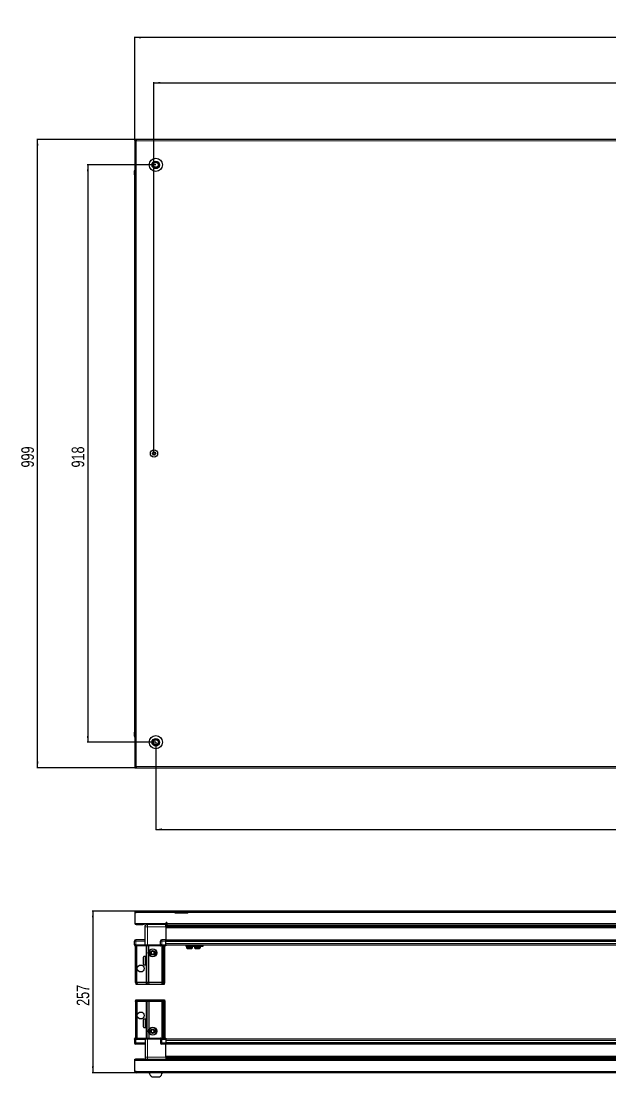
# Model space of a CAD drawing. Header units: millimetres. Extents: x 1132 to 5205, y 456 to 2222.
# Drawn here: x 1132 to 2068, y 456 to 2135 of the extents above; entities that cross this region are included whole.
import ezdxf

# ---------------------------------------------------------------- set-up
doc = ezdxf.new("R2010")
doc.units = ezdxf.units.MM
doc.layers.add('FORMAT', color=7, linetype='Continuous')
doc.styles.add('SLDTEXTSTYLE0', font='TXT', dxfattribs={"width": 0.75})
doc.dimstyles.new('SLDDIMSTYLE0', dxfattribs={"dimtxt": 20, "dimasz": 10, "dimexe": 0, "dimexo": 0.0625, "dimgap": 5, "dimtad": 2, "dimdec": 1, "dimrnd": 1e-09, "dimzin": 12, "dimdsep": 46, "dimtxsty": 'SLDTEXTSTYLE0', "dimsah": 1, "dimcen": 0.09, "dimadec": 0, "dimazin": 3, "dimtfac": 1, "dimtofl": 0, "dimtmove": 0, "dimatfit": 3, "dimfxl": 0, "dimfrac": 2, "dimtolj": 1, "dimtzin": 12, "dimarcsym": 0})

# ---------------------------------------------------------------- blocks, each defined once
blk = doc.blocks.new('_D')
at = {"layer": 'FORMAT'}
for p, q in [((1313, 1946.6), (1157.5, 1946.6)), ((1158.5, 947.6), (1158.5, 1946.6)), ((1313, 947.6), (1157.5, 947.6))]:
    blk.add_line(p, q, dxfattribs=at)
for points in [[(1158.5, 1946.6), (1156.9, 1936.6), (1160, 1936.6)], [(1158.5, 947.6), (1160, 957.6), (1156.9, 957.6)]]:
    blk.add_solid(points, dxfattribs=at)
at = {"layer": 'FORMAT', "insert": (1132.7, 1424.9), "char_height": 20, "attachment_point": 1, "rotation": 90, "style": 'SLDTEXTSTYLE0'}
blk.add_mtext('999', dxfattribs=at)
blk = doc.blocks.new('_D_1')
at = {"layer": 'FORMAT'}
for p, q in [((1313, 1946.6), (1313, 2109.6)), ((2912, 2108.6), (1313, 2108.6)), ((2912, 1946.6), (2912, 2109.6))]:
    blk.add_line(p, q, dxfattribs=at)
for points in [[(1313, 2108.6), (1323, 2107.1), (1323, 2110.1)], [(2912, 2108.6), (2902, 2110.1), (2902, 2107.1)]]:
    blk.add_solid(points, dxfattribs=at)
at = {"layer": 'FORMAT', "insert": (2082.9, 2134.4), "char_height": 20, "attachment_point": 1, "style": 'SLDTEXTSTYLE0'}
blk.add_mtext('1599', dxfattribs=at)
blk = doc.blocks.new('_D_2')
at = {"layer": 'FORMAT'}
for p, q in [((1346.5, 988.1), (1346.5, 848.6)), ((2878.5, 988.1), (2878.5, 848.6)), ((1346.5, 849.6), (2878.5, 849.6))]:
    blk.add_line(p, q, dxfattribs=at)
for points in [[(1346.5, 849.6), (1356.5, 848.1), (1356.5, 851.1)], [(2878.5, 849.6), (2868.5, 851.1), (2868.5, 848.1)]]:
    blk.add_solid(points, dxfattribs=at)
at = {"layer": 'FORMAT', "insert": (2082.9, 875.4), "char_height": 20, "attachment_point": 1, "style": 'SLDTEXTSTYLE0'}
blk.add_mtext('1532', dxfattribs=at)
blk = doc.blocks.new('_D_3')
at = {"layer": 'FORMAT'}
for p, q in [((1343.5, 1447.1), (1343.5, 2037.6)), ((1343.5, 2036.6), (2881.5, 2036.6)), ((2881.5, 1447.1), (2881.5, 2037.6))]:
    blk.add_line(p, q, dxfattribs=at)
for points in [[(1343.5, 2036.6), (1353.5, 2035.1), (1353.5, 2038.1)], [(2881.5, 2036.6), (2871.5, 2038.1), (2871.5, 2035.1)]]:
    blk.add_solid(points, dxfattribs=at)
at = {"layer": 'FORMAT', "insert": (2082.9, 2062.4), "char_height": 20, "attachment_point": 1, "style": 'SLDTEXTSTYLE0'}
blk.add_mtext('1538', dxfattribs=at)
blk = doc.blocks.new('_D_5')
at = {"layer": 'FORMAT'}
for p, q in [((1346.5, 1906.1), (1237.5, 1906.1)), ((1238.5, 1906.1), (1238.5, 988.1)), ((1346.5, 988.1), (1237.5, 988.1))]:
    blk.add_line(p, q, dxfattribs=at)
for points in [[(1238.5, 1906.1), (1236.9, 1896.1), (1240, 1896.1)], [(1238.5, 988.1), (1240, 998.1), (1236.9, 998.1)]]:
    blk.add_solid(points, dxfattribs=at)
at = {"layer": 'FORMAT', "insert": (1212.7, 1424.9), "char_height": 20, "attachment_point": 1, "rotation": 90, "style": 'SLDTEXTSTYLE0'}
blk.add_mtext('918', dxfattribs=at)
blk = doc.blocks.new('_D_10')
at = {"layer": 'FORMAT'}
for p, q in [((2106.7, 719.6), (1245.5, 719.6)), ((1246.5, 719.6), (1246.5, 462.6)), ((1315.1, 462.6), (1245.5, 462.6))]:
    blk.add_line(p, q, dxfattribs=at)
for points in [[(1246.5, 719.6), (1244.9, 709.6), (1248, 709.6)], [(1246.5, 462.6), (1248, 472.6), (1244.9, 472.6)]]:
    blk.add_solid(points, dxfattribs=at)
at = {"layer": 'FORMAT', "insert": (1220.7, 568.9), "char_height": 20, "attachment_point": 1, "rotation": 90, "style": 'SLDTEXTSTYLE0'}
blk.add_mtext('257', dxfattribs=at)

msp = doc.modelspace()

# ---------------------------------------------------------------- linework, layer by layer
at = {"color": 7, "linetype": 'Continuous', "lineweight": 25}
for p, q in [((1315.09, 1946.6), (1312.99, 1946.6)), ((1312.99, 1945.1), (1312.99, 1946.6)), ((1312.99, 1945.1), (1315.09, 1945.1)), ((1312.99, 1945.1), (1312.99, 1944.5)), ((1312.99, 1944.5), (1312.99, 949.7)), ((1312.99, 1944.5), (1315.09, 1944.5)), ((1315.09, 1946.6), (1315.09, 1944.5)), ((2909.89, 1946.6), (1315.09, 1946.6)), ((1312.49, 1896.6), (1312.49, 1890.1)), ((1312.49, 1890.1), (1312.49, 1896.6)), ((1312.49, 1890.1), (1312.49, 1890.1)), ((1312.99, 1890.1), (1312.49, 1890.1)), ((1312.64, 1890.1), (1312.64, 1004.1)), ((1312.49, 997.6), (1312.49, 1004.1)), ((1312.49, 1004.1), (1312.49, 1004.1)), ((1312.49, 1004.1), (1312.49, 1004.1)), ((1312.49, 1004.1), (1312.49, 997.6)), ((1312.99, 1004.1), (1312.49, 1004.1)), ((1312.99, 996.28), (1312.99, 996.28)), ((1315.09, 949.7), (1312.99, 949.7)), ((1312.99, 949.7), (1312.99, 949.1)), ((1315.09, 949.1), (1312.99, 949.1)), ((1312.99, 949.1), (1312.99, 947.6)), ((1312.99, 947.6), (1315.09, 947.6)), ((1315.09, 949.7), (1315.09, 947.6)), ((1315.09, 947.6), (2909.89, 947.6)), ((1313.99, 717.2), (1312.99, 717.2)), ((1312.99, 717.2), (1312.99, 716.3)), ((1312.99, 716.3), (1312.99, 699.8)), ((1313.99, 716.3), (1312.99, 716.3)), ((1313.99, 717.2), (1313.99, 716.3)), ((1314.59, 719.3), (1377.49, 719.3)), ((1337.85, 719.6), (1337.85, 719.3)), ((1337.85, 719.6), (1349.42, 719.6)), ((1349.42, 719.3), (1349.42, 719.6)), ((1377.49, 717.2), (1377.49, 719.3)), ((1377.49, 719.3), (1387.49, 719.3)), ((1387.49, 717.8), (1377.49, 717.8)), ((1377.49, 716.3), (1377.49, 717.2)), ((1397.49, 716.3), (1377.49, 716.3)), ((1387.49, 719.3), (1397.49, 719.3)), ((1397.49, 717.8), (1387.49, 717.8)), ((1397.49, 719.3), (1397.49, 717.2)), ((1397.49, 719.3), (2827.49, 719.3)), ((1397.49, 716.3), (1397.49, 717.2)), ((1312.99, 699.8), (1362.49, 699.8)), ((1315.09, 698.3), (1325.99, 698.3)), ((1327.99, 698.3), (1325.99, 698.3)), ((1327.99, 699.8), (1327.99, 698.3)), ((1329.49, 665.8), (1329.49, 694.8)), ((1333.24, 699.8), (1333.24, 698.3)), ((1362.49, 698.3), (1333.49, 698.3)), ((1359.74, 698.3), (1359.74, 699.8)), ((1362.49, 699.8), (1362.49, 700.65)), ((1362.49, 699.8), (1362.49, 698.3)), ((1362.49, 697.65), (1386.37, 697.65)), ((2862.49, 695.86), (1362.49, 695.86)), ((2862.49, 695.82), (1362.49, 695.82)), ((1362.49, 694.8), (1362.49, 673.8)), ((1364.49, 700.65), (1364.49, 699.9)), ((1364.49, 697.8), (1364.49, 699.9)), ((1364.49, 697.8), (2099.99, 697.8)), ((1380.99, 697.8), (1380.99, 697.65)), ((1381.15, 697.8), (1381.15, 697.65)), ((1381.36, 697.8), (1381.36, 697.65)), ((1381.91, 697.8), (1381.91, 697.65)), ((1382.32, 697.8), (1382.32, 697.65)), ((1383.21, 697.8), (1383.21, 697.65)), ((1383.79, 697.8), (1383.79, 697.65)), ((1384.93, 697.8), (1384.93, 697.65)), ((1385.63, 697.8), (1385.63, 697.65)), ((1386.37, 697.65), (1386.91, 697.65)), ((1386.91, 697.8), (1386.91, 697.65)), ((1386.91, 697.65), (1387.64, 697.65)), ((1386.91, 697.65), (1386.91, 697.65)), ((1387.09, 697.8), (1387.09, 697.65)), ((1387.59, 697.8), (1387.59, 697.65)), ((1387.64, 697.8), (1387.64, 697.65)), ((1387.64, 697.65), (1388.61, 697.65)), ((1387.64, 697.65), (1387.64, 697.65)), ((1388.61, 697.65), (2836.37, 697.65)), ((1388.93, 697.8), (1388.93, 697.65)), ((1388.95, 697.8), (1388.95, 697.65)), ((1389.64, 697.8), (1389.64, 697.65)), ((1390.82, 697.8), (1390.82, 697.65)), ((1391.43, 697.8), (1391.43, 697.65)), ((1392.38, 697.8), (1392.38, 697.65)), ((1392.84, 697.8), (1392.84, 697.65)), ((1393.47, 697.8), (1393.47, 697.65)), ((1393.72, 697.8), (1393.72, 697.65)), ((1393.96, 697.8), (1393.96, 697.65)), ((1393.99, 697.8), (1393.99, 697.65)), ((1312.49, 665.8), (1312.49, 671.8)), ((1329.49, 673.8), (1314.49, 673.8)), ((1353.99, 665.8), (1353.99, 671.8)), ((1362.49, 673.8), (1355.99, 673.8)), ((1362.49, 671.8), (1362.49, 673.8)), ((1362.49, 673.15), (2102.49, 673.15)), ((1362.49, 665.8), (1362.49, 671.8)), ((1312.49, 665.8), (1312.49, 665.46)), ((1312.49, 665.8), (1312.49, 665.8)), ((1312.49, 665.8), (1312.49, 665.46)), ((1314.49, 665.8), (1312.49, 665.8)), ((1312.49, 665.46), (1312.99, 664.6)), ((1312.49, 665.46), (1312.99, 664.6)), ((1312.99, 664.6), (1314.49, 664.6)), ((1313.99, 606.3), (1313.99, 664.6)), ((1314.49, 665.8), (1329.29, 665.8)), ((1329.29, 664.6), (1314.49, 664.6)), ((1316.49, 606.3), (1316.49, 664.6)), ((1329.29, 665.8), (1329.49, 665.8)), ((1329.49, 664.6), (1329.29, 664.6)), ((1329.49, 665.8), (1329.49, 664.6)), ((1329.49, 665.8), (1333.49, 665.8)), ((1333.49, 664.6), (1329.49, 664.6)), ((1331.99, 606.3), (1331.99, 664.6)), ((1333.49, 665.8), (1353.79, 665.8)), ((1353.79, 664.6), (1333.49, 664.6)), ((1335.49, 655.8), (1335.49, 664.6)), ((1353.79, 665.8), (1353.99, 665.8)), ((1353.99, 664.6), (1353.79, 664.6)), ((1353.99, 665.8), (1353.99, 664.6)), ((1355.99, 665.8), (1353.99, 665.8)), ((1353.99, 665.8), (1355.99, 665.8)), ((1353.99, 664.6), (1354.67, 664.6)), ((1362.49, 664.6), (1354.67, 664.6)), ((1355.99, 665.8), (1362.49, 665.8)), ((1355.99, 665.46), (1362.49, 665.46)), ((1356.99, 606.3), (1356.99, 664.6)), ((1357.99, 606.3), (1357.99, 664.6)), ((1359.49, 606.3), (1359.49, 664.6)), ((1360.99, 606.3), (1360.99, 664.6)), ((1362.49, 665.95), (2102.49, 665.95)), ((1362.49, 665.8), (1362.49, 665.46)), ((1362.49, 665.46), (1362.49, 664.6)), ((1394.94, 663.45), (1394.94, 665.95)), ((1397.94, 663.45), (1394.94, 663.45)), ((1395.29, 663.45), (1395.29, 661.54)), ((1397.94, 665.95), (1397.94, 663.45)), ((1418.14, 663.45), (1397.94, 663.45)), ((1404.79, 661.54), (1404.79, 663.45)), ((1407.74, 663.45), (1407.74, 661.54)), ((1407.79, 663.45), (1407.79, 661.54)), ((1417.29, 661.54), (1417.29, 663.45)), ((1418.14, 663.45), (1418.14, 665.95)), ((1421.14, 663.45), (1418.14, 663.45)), ((1421.14, 665.95), (1421.14, 663.45)), ((1326.79, 635.1), (1326.79, 646.5)), ((1330.49, 647.3), (1327.59, 647.3)), ((1329.99, 647.2), (1330.49, 647.2)), ((1329.99, 647.2), (1329.99, 647.04)), ((1329.99, 647.04), (1330.49, 647.04)), ((1329.99, 646.55), (1330.49, 646.55)), ((1329.99, 646.55), (1329.99, 646.17)), ((1329.99, 646.17), (1330.49, 646.17)), ((1329.99, 645.33), (1330.49, 645.33)), ((1329.99, 645.33), (1329.99, 644.78)), ((1329.99, 644.78), (1330.49, 644.78)), ((1329.99, 643.67), (1330.49, 643.67)), ((1329.99, 643.67), (1329.99, 642.99)), ((1329.99, 642.99), (1330.49, 642.99)), ((1329.99, 641.73), (1330.49, 641.73)), ((1329.99, 641.73), (1329.99, 641)), ((1329.99, 641.43), (1330.49, 641.43)), ((1329.99, 641), (1330.49, 641)), ((1329.99, 639.7), (1330.49, 639.7)), ((1329.99, 639.7), (1329.99, 638.98)), ((1329.99, 639.57), (1330.49, 639.57)), ((1329.99, 638.98), (1330.49, 638.98)), ((1330.49, 647.2), (1330.49, 647.3)), ((1330.49, 647.04), (1330.49, 647.2)), ((1330.49, 646.55), (1330.49, 647.04)), ((1330.49, 646.17), (1330.49, 646.55)), ((1330.49, 645.33), (1330.49, 646.17)), ((1330.49, 644.78), (1330.49, 645.33)), ((1330.59, 645.2), (1330.49, 645.2)), ((1330.49, 643.67), (1330.49, 644.78)), ((1330.49, 642.99), (1330.49, 643.67)), ((1330.49, 641.73), (1330.49, 642.99)), ((1330.49, 641.43), (1330.49, 641.73)), ((1330.49, 639.7), (1330.49, 641)), ((1330.49, 638.98), (1330.49, 639.57)), ((1330.49, 637.77), (1330.49, 638.98)), ((1330.59, 643.69), (1330.59, 645.2)), ((1330.59, 636.4), (1330.59, 643.69)), ((1331.47, 644.11), (1330.99, 644.8)), ((1330.99, 636.8), (1330.99, 644.8)), ((1331.96, 644.8), (1331.47, 644.11)), ((1331.47, 637.49), (1331.47, 644.11)), ((1331.99, 644.8), (1331.96, 644.8)), ((1331.96, 636.8), (1331.96, 644.8)), ((1335.49, 606.3), (1335.49, 650.8)), ((1327.59, 634.3), (1330.49, 634.3)), ((1329.99, 637.77), (1330.49, 637.77)), ((1329.99, 637.77), (1329.99, 637.14)), ((1329.99, 637.14), (1330.49, 637.14)), ((1329.99, 636.14), (1330.49, 636.14)), ((1329.99, 636.14), (1329.99, 635.66)), ((1329.99, 635.66), (1330.49, 635.66)), ((1329.99, 634.97), (1330.49, 634.97)), ((1329.99, 634.97), (1329.99, 634.68)), ((1329.99, 634.68), (1330.49, 634.68)), ((1329.99, 634.37), (1330.49, 634.37)), ((1329.99, 634.37), (1329.99, 634.3)), ((1329.99, 634.3), (1330.49, 634.3)), ((1330.49, 637.14), (1330.49, 637.77)), ((1330.49, 636.14), (1330.49, 637.14)), ((1330.49, 636.4), (1330.59, 636.4)), ((1330.49, 635.66), (1330.49, 636.14)), ((1330.49, 634.97), (1330.49, 635.66)), ((1330.49, 634.68), (1330.49, 634.97)), ((1330.49, 634.37), (1330.49, 634.68)), ((1330.49, 634.3), (1330.49, 634.37)), ((1330.49, 634.3), (1330.49, 634.3)), ((1330.99, 636.8), (1331.47, 637.49)), ((1331.47, 637.49), (1331.96, 636.8)), ((1331.96, 636.8), (1331.99, 636.8)), ((1313.99, 606.3), (1314.79, 603.3)), ((1316.49, 606.3), (1313.99, 606.3)), ((1330.99, 606.3), (1316.49, 606.3)), ((1316.49, 606.3), (1316.64, 603.3)), ((1331.99, 606.3), (1330.99, 606.3)), ((1335.49, 606.3), (1331.99, 606.3)), ((1331.99, 606.3), (1332.79, 603.3)), ((1355.99, 606.3), (1335.49, 606.3)), ((1335.82, 603.3), (1335.49, 606.3)), ((1356.99, 606.3), (1355.99, 606.3)), ((1357.99, 606.3), (1356.99, 606.3)), ((1357.79, 603.3), (1356.99, 606.3)), ((1359.49, 606.3), (1357.99, 606.3)), ((1358.53, 603.3), (1357.99, 606.3)), ((1359.03, 603.3), (1359.49, 606.3)), ((1360.99, 606.3), (1359.49, 606.3)), ((1360.18, 603.3), (1360.99, 606.3)), ((1314.79, 603.3), (1316.64, 603.3)), ((1316.64, 603.3), (1330.99, 603.3)), ((1330.99, 603.3), (1332.79, 603.3)), ((1332.79, 603.3), (1335.82, 603.3)), ((1335.82, 603.3), (1355.99, 603.3)), ((1355.99, 603.3), (1357.79, 603.3)), ((1357.79, 603.3), (1358.53, 603.3)), ((1358.53, 603.3), (1359.03, 603.3)), ((1359.03, 603.3), (1360.18, 603.3)), ((1313.99, 575.6), (1314.79, 578.6)), ((1316.49, 575.6), (1313.99, 575.6)), ((1313.99, 575.6), (1313.99, 517.3)), ((1314.79, 578.6), (1316.64, 578.6)), ((1316.49, 575.6), (1316.64, 578.6)), ((1330.99, 575.6), (1316.49, 575.6)), ((1316.49, 575.6), (1316.49, 517.3)), ((1316.64, 578.6), (1330.99, 578.6)), ((1330.99, 578.6), (1332.79, 578.6)), ((1331.99, 575.6), (1330.99, 575.6)), ((1331.99, 575.6), (1332.79, 578.6)), ((1331.99, 575.6), (1331.99, 517.3)), ((1335.49, 575.6), (1331.99, 575.6)), ((1332.79, 578.6), (1335.82, 578.6)), ((1335.82, 578.6), (1335.49, 575.6)), ((1355.99, 575.6), (1335.49, 575.6)), ((1335.49, 575.6), (1335.49, 531.1)), ((1335.82, 578.6), (1355.99, 578.6)), ((1355.99, 578.6), (1357.79, 578.6)), ((1356.99, 575.6), (1355.99, 575.6)), ((1357.79, 578.6), (1356.99, 575.6)), ((1357.99, 575.6), (1356.99, 575.6)), ((1356.99, 575.6), (1356.99, 517.3)), ((1357.79, 578.6), (1358.53, 578.6)), ((1358.53, 578.6), (1357.99, 575.6)), ((1359.49, 575.6), (1357.99, 575.6)), ((1357.99, 575.6), (1357.99, 517.3)), ((1358.53, 578.6), (1359.03, 578.6)), ((1359.03, 578.6), (1359.49, 575.6)), ((1359.03, 578.6), (1360.18, 578.6)), ((1359.49, 575.6), (1359.49, 517.3)), ((1360.99, 575.6), (1359.49, 575.6)), ((1360.18, 578.6), (1360.99, 575.6)), ((1360.99, 575.6), (1360.99, 517.3)), ((1326.79, 535.4), (1326.79, 546.8)), ((1329.99, 547.6), (1327.59, 547.6)), ((1329.99, 547.6), (1329.99, 547.59)), ((1329.99, 547.59), (1330.49, 547.59)), ((1329.99, 547.4), (1330.49, 547.4)), ((1329.99, 547.4), (1329.99, 547.19)), ((1329.99, 547.19), (1330.49, 547.19)), ((1329.99, 546.61), (1330.49, 546.61)), ((1329.99, 546.61), (1329.99, 546.18)), ((1329.99, 546.18), (1330.49, 546.18)), ((1329.99, 545.28), (1330.49, 545.28)), ((1329.99, 545.28), (1329.99, 544.68)), ((1329.99, 544.68), (1330.49, 544.68)), ((1329.99, 543.53), (1330.49, 543.53)), ((1329.99, 543.53), (1329.99, 542.83)), ((1329.99, 542.83), (1330.49, 542.83)), ((1329.99, 541.55), (1330.49, 541.55)), ((1329.99, 541.55), (1329.99, 540.81)), ((1329.99, 541.4), (1330.49, 541.4)), ((1329.99, 540.9), (1330.49, 540.9)), ((1329.99, 540.81), (1330.49, 540.81)), ((1329.99, 539.53), (1330.49, 539.53)), ((1329.99, 539.53), (1329.99, 538.82)), ((1329.99, 538.82), (1330.49, 538.82)), ((1329.99, 537.65), (1330.49, 537.65)), ((1329.99, 537.65), (1329.99, 537.05)), ((1330.49, 547.4), (1330.49, 547.59)), ((1330.49, 547.19), (1330.49, 547.4)), ((1330.49, 546.61), (1330.49, 547.19)), ((1330.49, 546.18), (1330.49, 546.61)), ((1330.49, 545.28), (1330.49, 546.18)), ((1330.59, 545.5), (1330.49, 545.5)), ((1330.49, 544.68), (1330.49, 545.28)), ((1330.49, 543.53), (1330.49, 544.68)), ((1330.49, 542.83), (1330.49, 543.53)), ((1330.49, 541.55), (1330.49, 542.83)), ((1330.49, 541.4), (1330.49, 541.55)), ((1330.49, 540.81), (1330.49, 540.9)), ((1330.49, 539.53), (1330.49, 540.81)), ((1330.49, 538.82), (1330.49, 539.53)), ((1330.49, 537.65), (1330.49, 538.82)), ((1330.49, 537.05), (1330.49, 537.65)), ((1330.59, 536.7), (1330.59, 545.5)), ((1331.47, 544.41), (1330.99, 545.1)), ((1330.99, 537.1), (1330.99, 545.1)), ((1330.99, 537.1), (1331.47, 537.79)), ((1331.96, 545.1), (1331.47, 544.41)), ((1331.47, 537.79), (1331.47, 544.41)), ((1331.47, 537.79), (1331.96, 537.1)), ((1331.99, 545.1), (1331.96, 545.1)), ((1331.96, 537.1), (1331.96, 545.1)), ((1327.59, 534.6), (1329.99, 534.6)), ((1329.99, 537.05), (1330.49, 537.05)), ((1329.99, 536.12), (1330.49, 536.12)), ((1329.99, 536.12), (1329.99, 535.68)), ((1329.99, 535.68), (1330.49, 535.68)), ((1329.99, 535.07), (1330.49, 535.07)), ((1329.99, 535.07), (1329.99, 534.83)), ((1329.99, 534.83), (1330.49, 534.83)), ((1329.99, 534.61), (1330.49, 534.61)), ((1329.99, 534.61), (1329.99, 534.6)), ((1329.99, 534.6), (1330.49, 534.6)), ((1330.49, 536.12), (1330.49, 537.05)), ((1330.49, 536.7), (1330.59, 536.7)), ((1330.49, 535.68), (1330.49, 536.12)), ((1330.49, 535.07), (1330.49, 535.68)), ((1330.49, 534.83), (1330.49, 535.07)), ((1330.49, 534.61), (1330.49, 534.83)), ((1330.49, 534.6), (1330.49, 534.61)), ((1331.96, 537.1), (1331.99, 537.1)), ((1335.49, 526.1), (1335.49, 517.3)), ((1312.99, 517.3), (1312.49, 516.43)), ((1312.49, 516.1), (1312.49, 516.43)), ((1312.49, 516.1), (1314.49, 516.1)), ((1312.49, 516.1), (1312.49, 510.1)), ((1314.49, 517.3), (1312.99, 517.3)), ((1314.49, 517.3), (1329.29, 517.3)), ((1329.29, 516.1), (1314.49, 516.1)), ((1314.49, 516.1), (1329.29, 516.1)), ((1329.49, 508.1), (1314.49, 508.1)), ((1329.29, 517.3), (1329.49, 517.3)), ((1329.49, 516.1), (1329.29, 516.1)), ((1329.49, 516.1), (1329.49, 517.3)), ((1329.49, 517.3), (1333.49, 517.3)), ((1333.49, 516.1), (1329.49, 516.1)), ((1329.49, 516.1), (1329.49, 487.1)), ((1333.49, 517.3), (1353.79, 517.3)), ((1353.79, 516.1), (1333.49, 516.1)), ((1353.79, 517.3), (1353.99, 517.3)), ((1353.99, 516.1), (1353.79, 516.1)), ((1353.99, 516.1), (1353.99, 517.3)), ((1354.67, 517.3), (1353.99, 517.3)), ((1353.99, 516.1), (1355.99, 516.1)), ((1353.99, 516.1), (1353.99, 510.1)), ((1354.67, 517.3), (1362.49, 517.3)), ((1362.49, 516.43), (1355.99, 516.43)), ((1362.49, 516.1), (1355.99, 516.1)), ((1355.99, 516.1), (1362.49, 516.1)), ((1362.49, 508.1), (1355.99, 508.1)), ((1362.49, 517.3), (1362.49, 516.43)), ((1362.49, 516.43), (1362.49, 516.43)), ((1362.49, 516.1), (1362.49, 516.43)), ((1362.49, 516.1), (1362.49, 516.1)), ((1362.49, 516.1), (1362.49, 510.1)), ((2102.49, 515.95), (1362.49, 515.95)), ((1362.49, 510.1), (1362.49, 508.1)), ((2102.49, 508.75), (1362.49, 508.75)), ((1362.49, 487.1), (1362.49, 508.1)), ((1312.99, 484.1), (2911.99, 484.1)), ((1312.99, 482), (1312.99, 484.1)), ((1312.99, 464.7), (1312.99, 482)), ((1327.99, 484.2), (1315.09, 484.2)), ((1327.99, 484.2), (1327.99, 484.1)), ((1362.49, 486.08), (2862.49, 486.08)), ((1362.49, 486.04), (2862.49, 486.04)), ((1386.37, 484.25), (1362.49, 484.25)), ((1380.99, 484.1), (1380.99, 484.25)), ((1381.03, 484.1), (1381.03, 484.25)), ((1381.3, 484.1), (1381.3, 484.25)), ((1381.56, 484.1), (1381.56, 484.25)), ((1382.21, 484.1), (1382.21, 484.25)), ((1382.67, 484.1), (1382.67, 484.25)), ((1383.64, 484.1), (1383.64, 484.25)), ((1384.26, 484.1), (1384.26, 484.25)), ((1385.45, 484.1), (1385.45, 484.25)), ((1386.11, 484.1), (1386.11, 484.25)), ((1386.16, 484.1), (1386.16, 484.25)), ((1387.45, 484.25), (1386.37, 484.25)), ((1388.19, 484.25), (1387.45, 484.25)), ((1387.45, 484.1), (1387.45, 484.25)), ((1387.45, 484.25), (1387.45, 484.25)), ((1387.47, 484.1), (1387.47, 484.25)), ((1387.96, 484.1), (1387.96, 484.25)), ((1388.19, 484.1), (1388.19, 484.25)), ((1388.61, 484.25), (1388.19, 484.25)), ((1388.19, 484.25), (1388.19, 484.25)), ((2836.37, 484.25), (1388.61, 484.25)), ((1389.46, 484.1), (1389.46, 484.25)), ((1390.15, 484.1), (1390.15, 484.25)), ((1391.28, 484.1), (1391.28, 484.25)), ((1391.86, 484.1), (1391.86, 484.25)), ((1392.73, 484.1), (1392.73, 484.25)), ((1393.13, 484.1), (1393.13, 484.25)), ((1393.66, 484.1), (1393.66, 484.25)), ((1393.85, 484.1), (1393.85, 484.25)), ((1393.99, 484.1), (1393.99, 484.25)), ((1315.09, 464.7), (1312.99, 464.7)), ((1315.09, 464.7), (1315.09, 462.6)), ((2909.89, 462.6), (1315.09, 462.6)), ((1340.49, 456), (1352.49, 456))]:
    msp.add_line(p, q, dxfattribs=at)
at = {"color": 8, "linetype": 'Continuous', "lineweight": 18}
for p, q in [((2909.89, 1944.5), (1315.09, 1944.5)), ((1315.09, 1944.5), (1315.09, 949.7)), ((1312.99, 1896.6), (1312.49, 1896.6)), ((1312.99, 997.6), (1312.49, 997.6)), ((1315.09, 949.7), (2909.89, 949.7)), ((1377.49, 717.2), (1313.99, 717.2)), ((1387.49, 717.8), (1387.49, 719.3)), ((2827.49, 717.2), (1397.49, 717.2)), ((1315.09, 699.8), (1315.09, 698.3)), ((1325.99, 698.3), (1325.99, 699.8)), ((1333.49, 694.8), (1362.49, 694.8)), ((1333.49, 665.8), (1333.49, 694.8)), ((1362.49, 698.3), (1364.49, 698.3)), ((2862.49, 697.06), (1362.49, 697.06)), ((1362.49, 694.61), (2862.49, 694.61)), ((2862.49, 693.2), (1362.49, 693.2)), ((1364.49, 699.9), (2099.99, 699.9)), ((1312.49, 671.8), (1314.49, 671.8)), ((1314.49, 673.8), (1314.49, 671.8)), ((1314.49, 671.8), (1329.49, 671.8)), ((1314.49, 665.8), (1314.49, 671.8)), ((1353.99, 671.8), (1355.99, 671.8)), ((1355.99, 671.8), (1355.99, 673.8)), ((1355.99, 665.8), (1355.99, 671.8)), ((1355.99, 671.8), (1362.49, 671.8)), ((1362.49, 673.8), (2102.49, 673.8)), ((1314.49, 665.8), (1314.49, 664.6)), ((1329.29, 664.6), (1329.29, 665.8)), ((1330.99, 644.8), (1330.99, 664.6)), ((1333.49, 665.8), (1333.49, 664.6)), ((1353.79, 664.6), (1353.79, 665.8)), ((1355.99, 665.8), (1355.99, 665.46)), ((1355.99, 606.3), (1355.99, 664.6)), ((1362.49, 671.15), (2102.49, 671.15)), ((1362.49, 667.95), (2102.49, 667.95)), ((1404.79, 661.54), (1395.29, 661.54)), ((1404.59, 661.17), (1395.48, 661.17)), ((1407.79, 661.54), (1407.74, 661.54)), ((1417.29, 661.54), (1407.79, 661.54)), ((1407.98, 661.17), (1407.93, 661.17)), ((1417.09, 661.17), (1407.98, 661.17)), ((1327.59, 634.3), (1327.59, 647.3)), ((1330.99, 606.3), (1330.99, 636.8)), ((1330.99, 606.3), (1330.99, 603.3)), ((1355.99, 603.3), (1355.99, 606.3)), ((1330.99, 575.6), (1330.99, 578.6)), ((1330.99, 575.6), (1330.99, 545.1)), ((1355.99, 578.6), (1355.99, 575.6)), ((1355.99, 575.6), (1355.99, 517.3)), ((1327.59, 534.6), (1327.59, 547.6)), ((1330.99, 537.1), (1330.99, 517.3)), ((1312.49, 510.1), (1314.49, 510.1)), ((1314.49, 516.1), (1314.49, 517.3)), ((1314.49, 516.1), (1314.49, 510.1)), ((1314.49, 510.1), (1329.49, 510.1)), ((1314.49, 508.1), (1314.49, 510.1)), ((1329.29, 516.1), (1329.29, 517.3)), ((1333.49, 516.1), (1333.49, 517.3)), ((1333.49, 516.1), (1333.49, 487.1)), ((1353.79, 516.1), (1353.79, 517.3)), ((1353.99, 510.1), (1355.99, 510.1)), ((1355.99, 516.1), (1355.99, 516.43)), ((1355.99, 516.1), (1355.99, 510.1)), ((1355.99, 510.1), (1362.49, 510.1)), ((1355.99, 510.1), (1355.99, 508.1)), ((1362.49, 516.1), (1362.49, 516.43)), ((2102.49, 513.95), (1362.49, 513.95)), ((2102.49, 510.75), (1362.49, 510.75)), ((2102.49, 508.1), (1362.49, 508.1)), ((1333.49, 487.1), (1362.49, 487.1)), ((1362.49, 488.7), (2862.49, 488.7)), ((2862.49, 487.28), (1362.49, 487.28)), ((2911.99, 482), (1312.99, 482)), ((1315.09, 484.1), (1315.09, 484.2)), ((1362.49, 484.83), (2862.49, 484.83)), ((2909.89, 464.7), (1315.09, 464.7))]:
    msp.add_line(p, q, dxfattribs=at)
at = {"color": 7, "linetype": 'Continuous', "lineweight": 25, "flags": 128}
msp.add_lwpolyline([(1315.09, 484.2), (1314.68, 484.16), (1314.45, 484.1)], dxfattribs=at)
at = {"color": 7, "linetype": 'Continuous', "lineweight": 25}
for centre, radius in [((1346.49, 1906.1), 10.5), ((1346.49, 1906.1), 6), ((1346.49, 1906.1), 3.9), ((1343.64, 1447.1), 5.79), ((1343.64, 1447.1), 1.85), ((1346.49, 988.1), 10.5), ((1346.49, 988.1), 6), ((1346.49, 988.1), 3.9), ((1341.49, 653.3), 6.5), ((1341.49, 653.3), 3.46), ((1322.49, 628.3), 5.5), ((1322.49, 553.6), 5.5), ((1341.49, 528.6), 6.5), ((1341.49, 528.6), 3.46)]:
    msp.add_circle(centre, radius, dxfattribs=at)
at = {"color": 8, "linetype": 'Continuous', "lineweight": 18}
for centre in [(1341.49, 653.3), (1341.49, 528.6)]:
    msp.add_circle(centre, 5.7, dxfattribs=at)
at = {"color": 7, "linetype": 'Continuous', "lineweight": 25}
for centre, radius, start, end in [((1314.49, 1896.6), 2, 138.57492, 180), ((1314.49, 1896.6), 2, 138.59038, 180), ((1346.49, 1906.1), 4.62, 120, 180), ((1346.49, 1906.1), 4.62, 180, 240), ((1346.49, 1906.1), 4.62, 60, 120), ((1346.49, 1906.1), 4.62, 240, 300), ((1346.49, 1906.1), 4.62, 0, 60), ((1346.49, 1906.1), 4.62, 300, 0), ((1314.49, 997.6), 2, 180, 199.56674), ((1314.49, 997.6), 2, 180, 221.40962), ((1314.49, 997.6), 2, 213.78451, 221.40962), ((1346.49, 988.1), 4.62, 120, 180), ((1346.49, 988.1), 4.62, 60, 120), ((1346.49, 988.1), 4.62, 0, 60), ((1346.49, 988.1), 4.62, 180, 240), ((1346.49, 988.1), 4.62, 240, 300), ((1346.49, 988.1), 4.62, 300, 0), ((1315.09, 700.4), 2.1, 196.60155, 270), ((1363.49, 700.65), 1, 0, 180), ((1314.49, 671.8), 2, 90, 180), ((1355.99, 671.8), 2, 90, 180), ((1341.49, 653.3), 2.5, 134.92207, 194.92207), ((1341.49, 653.3), 2.5, 74.92207, 134.92207), ((1341.49, 653.3), 2.5, 14.92207, 74.92207), ((1395.74, 661.54), 0.45, 180, 235.28209), ((1400.04, 667.75), 8, 235.28209, 258.9392), ((1400.04, 667.75), 8, 281.00757, 304.71791), ((1404.34, 661.54), 0.45, 304.71791, 0), ((1408.19, 661.54), 0.45, 180, 235.28209), ((1408.24, 661.54), 0.45, 180, 235.28209), ((1412.49, 667.75), 8, 235.28209, 256.54113), ((1412.54, 667.75), 8, 235.28209, 259.06255), ((1412.54, 667.75), 8, 280.87532, 304.71791), ((1416.84, 661.54), 0.45, 304.71791, 0), ((1327.59, 646.5), 0.8, 90, 180), ((1330.99, 645.2), 0.4, 180, 270), ((1341.49, 653.3), 2.5, 194.92207, 254.92207), ((1341.49, 653.3), 2.5, 254.92207, 314.92207), ((1341.49, 653.3), 2.5, 314.92207, 14.92207), ((1327.59, 635.1), 0.8, 180, 270), ((1330.99, 636.4), 0.4, 90, 180), ((1327.59, 546.8), 0.8, 90, 180), ((1330.99, 545.5), 0.4, 180, 270), ((1327.59, 535.4), 0.8, 180, 270), ((1330.99, 536.7), 0.4, 90, 180), ((1341.49, 528.6), 2.5, 147.37605, 207.37605), ((1341.49, 528.6), 2.5, 207.37605, 267.37605), ((1341.49, 528.6), 2.5, 87.37605, 147.37605), ((1341.49, 528.6), 2.5, 267.37605, 327.37605), ((1341.49, 528.6), 2.5, 27.37605, 87.37605), ((1341.49, 528.6), 2.5, 327.37605, 27.37605), ((1314.49, 510.1), 2, 180, 270), ((1355.99, 510.1), 2, 180, 270), ((1315.09, 464.7), 2.1, 180, 270), ((1315.09, 464.7), 0.6, 180, 270), ((1347.51, 465.62), 11.91, 194.70035, 233.8734), ((1345.46, 465.62), 11.91, 306.1266, 345.29965)]:
    msp.add_arc(centre, radius, start, end, dxfattribs=at)
for centre, start_param, end_param in [((1355.99, 662), 0, 0.7227342), ((1355.99, 519.9), 2.4188584, 3.1415927)]:
    msp.add_ellipse(centre, major_axis=(0, 3.46), ratio=0.5773503, start_param=start_param, end_param=end_param, dxfattribs=at)
for points, knots in [([(1341.87, 1906.1), (1342.2, 1906.68), (1342.77, 1907.66), (1343.59, 1909.08), (1344, 1909.79), (1344.18, 1910.1)], [0, 0, 0, 0, 0.4391308, 0.7513783, 1, 1, 1, 1]), ([(1344.18, 1902.1), (1343.85, 1902.68), (1343.28, 1903.66), (1342.46, 1905.08), (1342.05, 1905.79), (1341.87, 1906.1)], [0, 0, 0, 0, 0.4391308, 0.7513783, 1, 1, 1, 1]), ([(1344.18, 1910.1), (1344.38, 1910.1), (1345.08, 1910.1), (1346.39, 1910.1), (1347.78, 1910.1), (1348.53, 1910.1), (1348.8, 1910.1)], [0, 0, 0, 0, 0.1393293, 0.4852696, 0.8163565, 1, 1, 1, 1]), ([(1348.8, 1902.1), (1348.53, 1902.1), (1347.78, 1902.1), (1346.39, 1902.1), (1345.08, 1902.1), (1344.38, 1902.1), (1344.18, 1902.1)], [0, 0, 0, 0, 0.1836435, 0.5147304, 0.8606707, 1, 1, 1, 1]), ([(1348.8, 1910.1), (1349.13, 1909.53), (1349.69, 1908.55), (1350.52, 1907.13), (1350.93, 1906.42), (1351.11, 1906.1)], [0, 0, 0, 0, 0.4391308, 0.7513783, 1, 1, 1, 1]), ([(1351.11, 1906.1), (1350.78, 1905.53), (1350.21, 1904.55), (1349.39, 1903.13), (1348.98, 1902.42), (1348.8, 1902.1)], [0, 0, 0, 0, 0.4391308, 0.7513783, 1, 1, 1, 1]), ([(1342.07, 1444.79), (1342.08, 1444.78), (1342.1, 1444.77), (1342.16, 1444.77), (1342.3, 1444.82), (1342.64, 1445), (1343.12, 1445.26), (1343.75, 1445.24), (1344.19, 1444.98), (1344.51, 1444.74), (1344.71, 1444.61), (1344.8, 1444.58), (1344.84, 1444.58), (1344.87, 1444.59), (1344.89, 1444.61), (1344.93, 1444.67), (1344.96, 1444.94), (1344.95, 1445.41), (1345.11, 1446.11), (1345.7, 1446.51), (1346.14, 1446.68), (1346.37, 1446.81), (1346.42, 1446.86), (1346.43, 1446.89), (1346.43, 1446.92), (1346.42, 1446.96), (1346.39, 1446.99), (1346.33, 1447.05), (1346.15, 1447.18), (1345.82, 1447.38), (1345.41, 1447.69), (1345.16, 1448.27), (1345.22, 1448.81), (1345.26, 1449.2), (1345.26, 1449.35), (1345.23, 1449.4), (1345.21, 1449.43), (1345.17, 1449.44), (1345.11, 1449.43), (1344.98, 1449.39), (1344.64, 1449.21), (1344.16, 1448.95), (1343.53, 1448.97), (1343.08, 1449.23), (1342.77, 1449.47), (1342.57, 1449.6), (1342.48, 1449.63), (1342.44, 1449.63), (1342.41, 1449.62), (1342.38, 1449.6), (1342.35, 1449.54), (1342.31, 1449.27), (1342.32, 1448.79), (1342.17, 1448.1), (1341.58, 1447.7), (1341.14, 1447.53), (1340.9, 1447.4), (1340.86, 1447.35), (1340.85, 1447.32), (1340.85, 1447.28), (1340.86, 1447.25), (1340.89, 1447.22), (1340.95, 1447.16), (1341.13, 1447.03), (1341.46, 1446.83), (1341.86, 1446.52), (1342.12, 1445.94), (1342.06, 1445.4), (1342.01, 1445.01), (1342.02, 1444.86), (1342.04, 1444.81), (1342.06, 1444.79), (1342.07, 1444.79)], [0, 0, 0, 0, 0.0020087, 0.00442, 0.0093647, 0.0255282, 0.0677053, 0.0957862, 0.1246456, 0.1503415, 0.1605194, 0.1633943, 0.1656965, 0.1672448, 0.1688741, 0.1707699, 0.1786058, 0.2119941, 0.2499945, 0.2879948, 0.3213831, 0.329219, 0.3311148, 0.3327441, 0.3342924, 0.3362166, 0.3385353, 0.3413178, 0.349662, 0.3753578, 0.4042173, 0.4322982, 0.4744753, 0.4906388, 0.4966691, 0.49844, 0.5, 0.5020087, 0.50442, 0.5093647, 0.5255282, 0.5677053, 0.5957862, 0.6246456, 0.6503415, 0.6605194, 0.6633943, 0.6656965, 0.6672448, 0.6688741, 0.6707699, 0.6786058, 0.7119941, 0.7499945, 0.7879948, 0.8213831, 0.829219, 0.8311148, 0.8327441, 0.8342924, 0.8362166, 0.8385353, 0.8413178, 0.849662, 0.8753578, 0.9042173, 0.9322982, 0.9744753, 0.9906388, 0.9966691, 0.99844, 1, 1, 1, 1]), ([(1341.87, 988.1), (1342.2, 988.68), (1342.77, 989.66), (1343.59, 991.08), (1344, 991.79), (1344.18, 992.1)], [0, 0, 0, 0, 0.4391308, 0.7513783, 1, 1, 1, 1]), ([(1344.18, 992.1), (1344.38, 992.1), (1345.08, 992.1), (1346.39, 992.1), (1347.78, 992.1), (1348.53, 992.1), (1348.8, 992.1)], [0, 0, 0, 0, 0.1393293, 0.4852696, 0.8163565, 1, 1, 1, 1]), ([(1348.8, 992.1), (1349.13, 991.53), (1349.69, 990.55), (1350.52, 989.13), (1350.93, 988.42), (1351.11, 988.1)], [0, 0, 0, 0, 0.4391308, 0.7513783, 1, 1, 1, 1]), ([(1344.18, 984.1), (1343.85, 984.68), (1343.28, 985.66), (1342.46, 987.08), (1342.05, 987.79), (1341.87, 988.1)], [0, 0, 0, 0, 0.4391308, 0.7513783, 1, 1, 1, 1]), ([(1348.8, 984.1), (1348.53, 984.1), (1347.78, 984.1), (1346.39, 984.1), (1345.08, 984.1), (1344.38, 984.1), (1344.18, 984.1)], [0, 0, 0, 0, 0.1836435, 0.5147304, 0.8606707, 1, 1, 1, 1]), ([(1351.11, 988.1), (1350.78, 987.53), (1350.21, 986.55), (1349.39, 985.13), (1348.98, 984.42), (1348.8, 984.1)], [0, 0, 0, 0, 0.4391308, 0.7513783, 1, 1, 1, 1]), ([(1314.61, 719.21), (1314.52, 719.2), (1314.19, 719.15), (1313.7, 718.82), (1313.23, 718.27), (1313.02, 717.69), (1313, 717.32), (1312.99, 717.2)], [0, 0, 0, 0, 0.09796676, 0.35374469, 0.6095195, 0.86529422, 1, 1, 1, 1]), ([(1313.99, 717.2), (1314.03, 717.45), (1314.12, 717.94), (1314.26, 718.59), (1314.39, 719.05), (1314.5, 719.27), (1314.57, 719.29), (1314.59, 719.3)], [0, 0, 0, 0, 0.2302553, 0.4485219, 0.6667858, 0.8850496, 1, 1, 1, 1]), ([(1329.49, 694.8), (1329.54, 695.24), (1329.61, 695.92), (1330.04, 696.73), (1330.5, 697.29), (1331.06, 697.74), (1331.87, 698.18), (1332.55, 698.25), (1332.99, 698.3)], [0, 0, 0, 0, 0.2394568, 0.3683607, 0.5, 0.6316393, 0.7605432, 1, 1, 1, 1]), ([(1333.49, 698.3), (1333.42, 698.3), (1333.29, 698.3), (1333.13, 698.3), (1333.01, 698.3), (1333, 698.3), (1332.99, 698.3)], [0, 0, 0, 0, 0.2493943, 0.5003335, 0.7501667, 1, 1, 1, 1]), ([(1362.49, 694.8), (1362.49, 695.19), (1362.49, 695.98), (1362.49, 697.03), (1362.49, 697.82), (1362.49, 698.24), (1362.49, 698.28), (1362.49, 698.3)], [0, 0, 0, 0, 0.2146939, 0.4293877, 0.6440816, 0.8587754, 1, 1, 1, 1]), ([(1338.7, 654.05), (1339.07, 654.41), (1339.75, 655.09), (1340.43, 655.77), (1340.75, 656.09)], [0, 0, 0, 0, 0.5346859, 1, 1, 1, 1]), ([(1340.75, 656.09), (1341.24, 655.95), (1342.17, 655.7), (1343.1, 655.45), (1343.53, 655.34)], [0, 0, 0, 0, 0.5346859, 1, 1, 1, 1]), ([(1343.53, 655.34), (1343.56, 655.22), (1343.72, 654.64), (1343.98, 653.68), (1344.19, 652.88), (1344.28, 652.55)], [0, 0, 0, 0, 0.13312467, 0.63709944, 1, 1, 1, 1]), ([(1398.54, 659.89), (1398.54, 659.89), (1398.54, 659.89), (1398.4, 659.92), (1398.22, 659.97), (1398.07, 660.03), (1398, 660.06), (1397.99, 660.07), (1397.99, 660.07), (1398, 660.07), (1398.02, 660.07), (1398.09, 660.05), (1398.38, 659.98), (1398.76, 659.91), (1399.17, 659.88), (1399.45, 659.91), (1399.6, 659.97), (1399.71, 660.04), (1399.78, 660.07), (1399.8, 660.07), (1399.83, 660.07), (1399.85, 660.07), (1399.89, 660.06), (1399.99, 660.03), (1400.15, 659.96), (1400.37, 659.9), (1400.67, 659.88), (1401.01, 659.91), (1401.32, 659.96), (1401.56, 660.01), (1401.68, 660.03), (1401.76, 660.05), (1401.81, 660.06), (1401.85, 660.07), (1401.86, 660.07), (1401.87, 660.07), (1401.87, 660.07)], [0, 0, 0, 0, 0.0260981, 0.0798373, 0.1372046, 0.1783571, 0.1990393, 0.2033396, 0.2076895, 0.2107229, 0.2145438, 0.2214795, 0.2486016, 0.3557772, 0.404897, 0.4544227, 0.54605, 0.5914038, 0.5971187, 0.6013251, 0.6043817, 0.6074438, 0.6119905, 0.6242286, 0.6785193, 0.7597502, 0.8043048, 0.8490258, 0.923625, 0.9513598, 0.9687075, 0.9799959, 0.9911421, 0.9954732, 0.998845, 1, 1, 1, 1]), ([(1401.87, 660.07), (1401.88, 660.07), (1401.88, 660.07), (1401.89, 660.06), (1401.84, 660.03), (1401.7, 659.96), (1401.56, 659.91), (1401.51, 659.89), (1401.55, 659.89), (1401.57, 659.9)], [0, 0, 0, 0, 0.01518292, 0.03653633, 0.09569973, 0.36014227, 0.67523868, 0.87453484, 1, 1, 1, 1]), ([(1411.02, 659.89), (1411.03, 659.89), (1411.05, 659.89), (1410.91, 659.94), (1410.75, 660), (1410.63, 660.05), (1410.63, 660.07), (1410.63, 660.07), (1410.65, 660.07), (1410.67, 660.07), (1410.76, 660.05), (1411.1, 659.97), (1411.52, 659.89), (1411.96, 659.89), (1412.18, 659.92), (1412.35, 659.97), (1412.47, 660.03), (1412.55, 660.06), (1412.6, 660.07), (1412.62, 660.07), (1412.64, 660.07), (1412.67, 660.07), (1412.73, 660.05), (1412.86, 659.98), (1413.01, 659.91), (1413.32, 659.88), (1413.7, 659.91), (1414.09, 659.97), (1414.39, 660.04), (1414.5, 660.07), (1414.52, 660.07), (1414.53, 660.07), (1414.54, 660.07), (1414.54, 660.06), (1414.48, 660.03), (1414.3, 659.96), (1414.1, 659.9), (1414.06, 659.9), (1414.05, 659.89)], [0, 0, 0, 0, 0.0283629, 0.0806823, 0.1383562, 0.1672924, 0.1709175, 0.1737955, 0.1766977, 0.1800498, 0.1863992, 0.2130773, 0.319019, 0.3539804, 0.3992833, 0.4476446, 0.4823368, 0.4997721, 0.5033973, 0.5070643, 0.5096216, 0.5128427, 0.5186896, 0.5415539, 0.6319042, 0.6733129, 0.7150637, 0.7923067, 0.8305407, 0.8353583, 0.8389044, 0.8414812, 0.8440625, 0.8478955, 0.8582124, 0.9039802, 0.9724588, 1, 1, 1, 1]), ([(1339.44, 651.26), (1339.36, 651.59), (1339.14, 652.39), (1338.89, 653.35), (1338.73, 653.93), (1338.7, 654.05)], [0, 0, 0, 0, 0.3629006, 0.8668753, 1, 1, 1, 1]), ([(1342.23, 650.51), (1341.73, 650.64), (1340.8, 650.89), (1339.88, 651.14), (1339.44, 651.26)], [0, 0, 0, 0, 0.53468586, 1, 1, 1, 1]), ([(1344.28, 652.55), (1343.91, 652.18), (1343.23, 651.5), (1342.55, 650.82), (1342.23, 650.51)], [0, 0, 0, 0, 0.5346859, 1, 1, 1, 1]), ([(1338.6, 528.73), (1338.88, 529.16), (1339.4, 529.98), (1339.92, 530.79), (1340.16, 531.16)], [0, 0, 0, 0, 0.5346859, 1, 1, 1, 1]), ([(1339.93, 526.17), (1339.87, 526.28), (1339.6, 526.81), (1339.14, 527.69), (1338.76, 528.42), (1338.6, 528.73)], [0, 0, 0, 0, 0.1331247, 0.6370994, 1, 1, 1, 1]), ([(1342.82, 526.03), (1342.3, 526.06), (1341.34, 526.1), (1340.38, 526.15), (1339.93, 526.17)], [0, 0, 0, 0, 0.5346859, 1, 1, 1, 1]), ([(1340.16, 531.16), (1340.68, 531.14), (1341.64, 531.09), (1342.6, 531.05), (1343.04, 531.03)], [0, 0, 0, 0, 0.5346859, 1, 1, 1, 1]), ([(1344.37, 528.47), (1344.09, 528.03), (1343.57, 527.22), (1343.06, 526.41), (1342.82, 526.03)], [0, 0, 0, 0, 0.53468586, 1, 1, 1, 1]), ([(1343.04, 531.03), (1343.2, 530.72), (1343.58, 529.99), (1344.04, 529.11), (1344.31, 528.58), (1344.37, 528.47)], [0, 0, 0, 0, 0.3629006, 0.8668753, 1, 1, 1, 1]), ([(1329.49, 487.1), (1329.54, 486.66), (1329.61, 485.98), (1330.04, 485.16), (1330.5, 484.61), (1330.9, 484.25), (1331.16, 484.12), (1331.21, 484.1)], [0, 0, 0, 0, 0.36301846, 0.55843766, 0.75800394, 0.95757021, 1, 1, 1, 1]), ([(1362.49, 487.1), (1362.49, 486.7), (1362.49, 485.91), (1362.49, 484.89), (1362.49, 484.26), (1362.49, 484.11), (1362.49, 484.1)], [0, 0, 0, 0, 0.3255201, 0.6510403, 0.9765604, 1, 1, 1, 1])]:
    msp.add_open_spline(points, degree=3, knots=knots, dxfattribs=at)
at = {"color": 8, "linetype": 'Continuous', "lineweight": 18}
for points in [[(1329.49, 694.8), (1329.55, 694.8), (1329.67, 694.8), (1330.59, 694.8), (1331.92, 694.8), (1332.96, 694.8), (1333.49, 694.8)], [(1329.49, 487.1), (1329.55, 487.1), (1329.67, 487.1), (1330.59, 487.1), (1331.92, 487.1), (1332.96, 487.1), (1333.49, 487.1)]]:
    msp.add_open_spline(points, degree=3, dxfattribs=at)
for points, knots in [([(1333.49, 694.8), (1333.49, 695.24), (1333.49, 695.92), (1333.49, 696.73), (1333.49, 697.29), (1333.49, 697.74), (1333.49, 698.18), (1333.49, 698.25), (1333.49, 698.3)], [0, 0, 0, 0, 0.2394568, 0.3683607, 0.5, 0.6316393, 0.7605432, 1, 1, 1, 1]), ([(1333.49, 487.1), (1333.49, 486.66), (1333.49, 485.98), (1333.49, 485.16), (1333.49, 484.61), (1333.49, 484.25), (1333.49, 484.12), (1333.49, 484.1)], [0, 0, 0, 0, 0.3630185, 0.5584377, 0.7580039, 0.9575702, 1, 1, 1, 1])]:
    msp.add_open_spline(points, degree=3, knots=knots, dxfattribs=at)

# ---------------------------------------------------------------- dimensions: what is measured, and where the dimension line sits
at = {"layer": 'FORMAT'}
for base, p1, p2, picture, middle in [((1312.99, 2108.6), (2911.99, 1946.6), (1312.99, 1946.6), '_D_1', (2112.49, 2108.6)), ((2881.49, 2036.6), (1343.49, 1447.1), (2881.49, 1447.1), '_D_3', (2112.49, 2036.6))]:
    dim = msp.add_linear_dim(base=base, p1=p1, p2=p2, dimstyle='SLDDIMSTYLE0', dxfattribs=at)
    dim.commit()
    dim.dimension.update_dxf_attribs({"geometry": picture, "text_midpoint": middle, "dimtype": 160})
for base, p1, p2, angle, picture, middle in [((1158.49, 1946.6), (1312.99, 947.6), (1312.99, 1946.6), 90, '_D', (1158.49, 1447.1)), ((1238.49, 988.1), (1346.49, 1906.1), (1346.49, 988.1), 90, '_D_5', (1238.49, 1447.1)), ((2878.49, 849.6), (1346.49, 988.1), (2878.49, 988.1), 0, '_D_2', (2112.49, 849.6)), ((1246.49, 462.6), (2106.7, 719.6), (1315.09, 462.6), 90, '_D_10', (1246.49, 591.1))]:
    dim = msp.add_linear_dim(base=base, p1=p1, p2=p2, angle=angle, dimstyle='SLDDIMSTYLE0', dxfattribs=at)
    dim.commit()
    dim.dimension.update_dxf_attribs({"geometry": picture, "text_midpoint": middle, "dimtype": 160})

doc.saveas('drawing.dxf')
